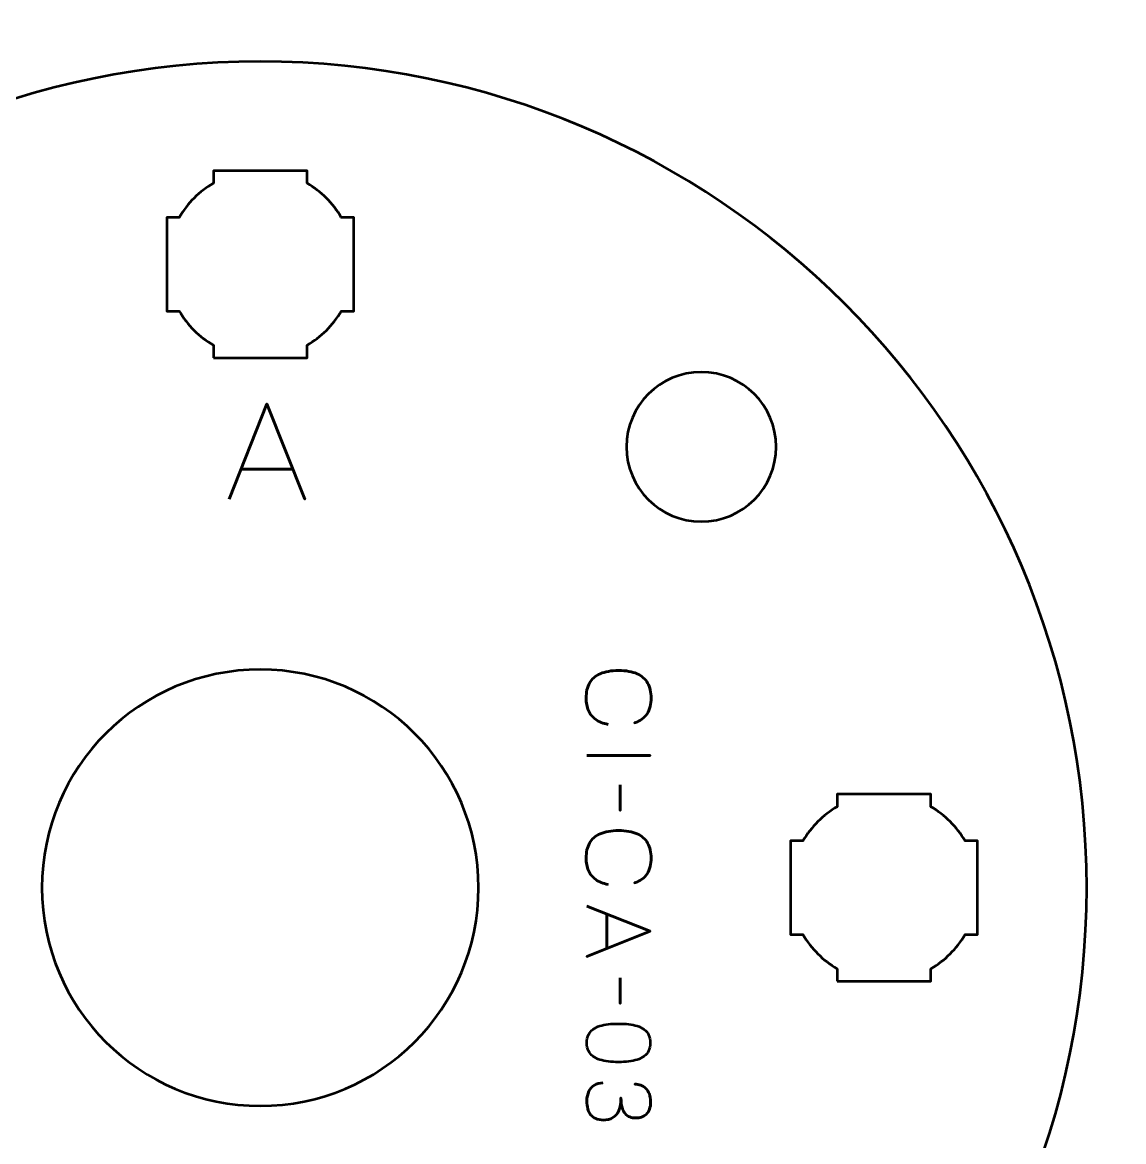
# Model space of a CAD drawing. Header units: centimetres. Extents: x -21 to 0, y -29.7 to 0.
# Drawn here: x -18.263 to -14.732, y -26.364 to -22.774 of the extents above; entities that cross this region are included whole.
import ezdxf

# ---------------------------------------------------------------- set-up
doc = ezdxf.new("R2010")
doc.units = ezdxf.units.CM
doc.header["$MEASUREMENT"] = 0
doc.layers.add('Layer 1', color=7, linetype='Continuous')

msp = doc.modelspace()

# ---------------------------------------------------------------- linework, layer by layer
at = {"layer": 'Layer 1', "color": 1, "lineweight": 53}
msp.add_open_spline([(-21.00003, -29.19995), (-21.00003, -29.19995), (-21.00003, -1.69992), (-21.00003, -1.69992), (-21.00003, -1.69992), (-21.00003, -1.61709), (-20.93286, -1.54992), (-20.85003, -1.54992), (-20.85003, -1.54992), (-20.7672, -1.54992), (-20.70003, -1.48275), (-20.70003, -1.39992), (-20.70003, -1.39992), (-20.70003, -1.31709), (-20.7672, -1.24992), (-20.85003, -1.24992), (-20.85003, -1.24992), (-20.93286, -1.24992), (-21.00003, -1.18275), (-21.00003, -1.09992), (-21.00003, -1.09992), (-21.00003, -1.09992), (-21.00003, -0.49992), (-21.00003, -0.49992), (-21.00003, -0.49992), (-21.00003, -0.22295), (-20.77694, 0.00004), (-20.49994, 0.00004), (-20.49994, 0.00004), (-20.49994, 0.00004), (-0.50008, 0.00004), (-0.50008, 0.00004), (-0.50008, 0.00004), (-0.22294, 0.00004), (0.00002, -0.22295), (0.00002, -0.49992), (0.00002, -0.49992), (0.00002, -0.49992), (0.00002, -29.19995), (0.00002, -29.19995), (0.00002, -29.19995), (0.00002, -29.47695), (-0.22294, -29.70004), (-0.50008, -29.70004), (-0.50008, -29.70004), (-0.50008, -29.70004), (-20.49994, -29.70004), (-20.49994, -29.70004), (-20.49994, -29.70004), (-20.77694, -29.70004), (-21.00003, -29.47695), (-21.00003, -29.19995)], degree=3, knots=[0, 0, 0, 0, 0.0769231, 0.0769231, 0.0769231, 0.0769231, 0.1538462, 0.1538462, 0.1538462, 0.1538462, 0.2307692, 0.2307692, 0.2307692, 0.2307692, 0.3076923, 0.3076923, 0.3076923, 0.3076923, 0.3846154, 0.3846154, 0.3846154, 0.3846154, 0.4615385, 0.4615385, 0.4615385, 0.4615385, 0.5384615, 0.5384615, 0.5384615, 0.5384615, 0.6153846, 0.6153846, 0.6153846, 0.6153846, 0.6923077, 0.6923077, 0.6923077, 0.6923077, 0.7692308, 0.7692308, 0.7692308, 0.7692308, 0.8461538, 0.8461538, 0.8461538, 0.8461538, 0.9230769, 0.9230769, 0.9230769, 0.9230769, 1, 1, 1, 1], dxfattribs=at)
at = {"layer": 'Layer 1', "color": 3, "lineweight": 53}
msp.add_open_spline([(-17.49998, -22.9), (-16.03665, -22.9), (-14.84998, -24.08667), (-14.84998, -25.55), (-14.84998, -25.55), (-14.84998, -27.01333), (-16.03665, -28.2), (-17.49998, -28.2), (-17.49998, -28.2), (-18.96331, -28.2), (-20.14998, -27.01333), (-20.14998, -25.55), (-20.14998, -25.55), (-20.14998, -24.08667), (-18.96331, -22.9), (-17.49998, -22.9)], degree=3, knots=[0, 0, 0, 0, 0.25, 0.25, 0.25, 0.25, 0.5, 0.5, 0.5, 0.5, 0.75, 0.75, 0.75, 0.75, 1, 1, 1, 1], dxfattribs=at)
at = {"layer": 'Layer 1', "lineweight": 53}
for points, knots in [([(-17.64997, -23.85006), (-17.64997, -23.85006), (-17.64997, -23.80988), (-17.64997, -23.80988), (-17.64997, -23.80988), (-17.69551, -23.78355), (-17.73347, -23.7456), (-17.75982, -23.70007), (-17.75982, -23.70007), (-17.75982, -23.70007), (-17.79997, -23.70007), (-17.79997, -23.70007), (-17.79997, -23.70007), (-17.79997, -23.70007), (-17.79997, -23.55155), (-17.79997, -23.55155), (-17.79997, -23.55155), (-17.79997, -23.55155), (-17.79999, -23.55), (-17.79999, -23.55), (-17.79999, -23.55), (-17.79999, -23.55), (-17.79997, -23.54845), (-17.79997, -23.54845), (-17.79997, -23.54845), (-17.79997, -23.54845), (-17.79997, -23.40006), (-17.79997, -23.40006), (-17.79997, -23.40006), (-17.79997, -23.40006), (-17.75987, -23.40006), (-17.75987, -23.40006), (-17.75987, -23.40006), (-17.73352, -23.35449), (-17.69553, -23.31649), (-17.64997, -23.29013), (-17.64997, -23.29013), (-17.64997, -23.29013), (-17.64997, -23.25005), (-17.64997, -23.25005), (-17.64997, -23.25005), (-17.64997, -23.25005), (-17.50463, -23.25005), (-17.50463, -23.25005), (-17.50463, -23.25005), (-17.50463, -23.25005), (-17.49999, -23.24999), (-17.49999, -23.24999), (-17.49999, -23.24999), (-17.49999, -23.24999), (-17.49534, -23.25005), (-17.49534, -23.25005), (-17.49534, -23.25005), (-17.49534, -23.25005), (-17.34996, -23.25005), (-17.34996, -23.25005), (-17.34996, -23.25005), (-17.34996, -23.25005), (-17.34996, -23.29013), (-17.34996, -23.29013), (-17.34996, -23.29013), (-17.30439, -23.31649), (-17.26642, -23.35449), (-17.24008, -23.40006), (-17.24008, -23.40006), (-17.24008, -23.40006), (-17.19996, -23.40006), (-17.19996, -23.40006), (-17.19996, -23.40006), (-17.19996, -23.40006), (-17.19996, -23.70007), (-17.19996, -23.70007), (-17.19996, -23.70007), (-17.19996, -23.70007), (-17.24013, -23.70007), (-17.24013, -23.70007), (-17.24013, -23.70007), (-17.26647, -23.7456), (-17.30443, -23.78355), (-17.34996, -23.80988), (-17.34996, -23.80988), (-17.34996, -23.80988), (-17.34996, -23.85006), (-17.34996, -23.85006), (-17.34996, -23.85006), (-17.34996, -23.85006), (-17.64997, -23.85006), (-17.64997, -23.85006)], [0, 0, 0, 0, 0.0454545, 0.0454545, 0.0454545, 0.0454545, 0.0909091, 0.0909091, 0.0909091, 0.0909091, 0.1363636, 0.1363636, 0.1363636, 0.1363636, 0.1818182, 0.1818182, 0.1818182, 0.1818182, 0.2272727, 0.2272727, 0.2272727, 0.2272727, 0.2727273, 0.2727273, 0.2727273, 0.2727273, 0.3181818, 0.3181818, 0.3181818, 0.3181818, 0.3636364, 0.3636364, 0.3636364, 0.3636364, 0.4090909, 0.4090909, 0.4090909, 0.4090909, 0.4545455, 0.4545455, 0.4545455, 0.4545455, 0.5, 0.5, 0.5, 0.5, 0.5454545, 0.5454545, 0.5454545, 0.5454545, 0.5909091, 0.5909091, 0.5909091, 0.5909091, 0.6363636, 0.6363636, 0.6363636, 0.6363636, 0.6818182, 0.6818182, 0.6818182, 0.6818182, 0.7272727, 0.7272727, 0.7272727, 0.7272727, 0.7727273, 0.7727273, 0.7727273, 0.7727273, 0.8181818, 0.8181818, 0.8181818, 0.8181818, 0.8636364, 0.8636364, 0.8636364, 0.8636364, 0.9090909, 0.9090909, 0.9090909, 0.9090909, 0.9545455, 0.9545455, 0.9545455, 0.9545455, 1, 1, 1, 1]), ([(-16.08578, -23.89578), (-15.95326, -23.89578), (-15.84578, -24.00325), (-15.84578, -24.13578), (-15.84578, -24.13578), (-15.84578, -24.2683), (-15.95326, -24.37578), (-16.08578, -24.37578), (-16.08578, -24.37578), (-16.21831, -24.37578), (-16.32579, -24.2683), (-16.32579, -24.13578), (-16.32579, -24.13578), (-16.32579, -24.00325), (-16.21831, -23.89578), (-16.08578, -23.89578)], [0, 0, 0, 0, 0.25, 0.25, 0.25, 0.25, 0.5, 0.5, 0.5, 0.5, 0.75, 0.75, 0.75, 0.75, 1, 1, 1, 1]), ([(-17.49998, -24.85), (-17.11344, -24.85), (-16.79998, -25.16346), (-16.79998, -25.55), (-16.79998, -25.55), (-16.79998, -25.93654), (-17.11344, -26.25), (-17.49998, -26.25), (-17.49998, -26.25), (-17.88652, -26.25), (-18.19998, -25.93654), (-18.19998, -25.55), (-18.19998, -25.55), (-18.19998, -25.16346), (-17.88652, -24.85), (-17.49998, -24.85)], [0, 0, 0, 0, 0.25, 0.25, 0.25, 0.25, 0.5, 0.5, 0.5, 0.5, 0.75, 0.75, 0.75, 0.75, 1, 1, 1, 1]), ([(-15.64997, -25.85006), (-15.64997, -25.85006), (-15.64997, -25.80988), (-15.64997, -25.80988), (-15.64997, -25.80988), (-15.69551, -25.78355), (-15.73347, -25.7456), (-15.75982, -25.70007), (-15.75982, -25.70007), (-15.75982, -25.70007), (-15.79997, -25.70007), (-15.79997, -25.70007), (-15.79997, -25.70007), (-15.79997, -25.70007), (-15.79997, -25.55155), (-15.79997, -25.55155), (-15.79997, -25.55155), (-15.79997, -25.55155), (-15.79999, -25.55), (-15.79999, -25.55), (-15.79999, -25.55), (-15.79999, -25.55), (-15.79997, -25.54845), (-15.79997, -25.54845), (-15.79997, -25.54845), (-15.79997, -25.54845), (-15.79997, -25.40006), (-15.79997, -25.40006), (-15.79997, -25.40006), (-15.79997, -25.40006), (-15.75987, -25.40006), (-15.75987, -25.40006), (-15.75987, -25.40006), (-15.73352, -25.35449), (-15.69553, -25.31649), (-15.64997, -25.29013), (-15.64997, -25.29013), (-15.64997, -25.29013), (-15.64997, -25.25005), (-15.64997, -25.25005), (-15.64997, -25.25005), (-15.64997, -25.25005), (-15.50463, -25.25005), (-15.50463, -25.25005), (-15.50463, -25.25005), (-15.50463, -25.25005), (-15.49999, -25.24999), (-15.49999, -25.24999), (-15.49999, -25.24999), (-15.49999, -25.24999), (-15.49534, -25.25005), (-15.49534, -25.25005), (-15.49534, -25.25005), (-15.49534, -25.25005), (-15.34996, -25.25005), (-15.34996, -25.25005), (-15.34996, -25.25005), (-15.34996, -25.25005), (-15.34996, -25.29013), (-15.34996, -25.29013), (-15.34996, -25.29013), (-15.30439, -25.31649), (-15.26642, -25.35449), (-15.24008, -25.40006), (-15.24008, -25.40006), (-15.24008, -25.40006), (-15.19996, -25.40006), (-15.19996, -25.40006), (-15.19996, -25.40006), (-15.19996, -25.40006), (-15.19996, -25.70007), (-15.19996, -25.70007), (-15.19996, -25.70007), (-15.19996, -25.70007), (-15.24013, -25.70007), (-15.24013, -25.70007), (-15.24013, -25.70007), (-15.26647, -25.7456), (-15.30443, -25.78355), (-15.34996, -25.80988), (-15.34996, -25.80988), (-15.34996, -25.80988), (-15.34996, -25.85006), (-15.34996, -25.85006), (-15.34996, -25.85006), (-15.34996, -25.85006), (-15.64997, -25.85006), (-15.64997, -25.85006)], [0, 0, 0, 0, 0.0454545, 0.0454545, 0.0454545, 0.0454545, 0.0909091, 0.0909091, 0.0909091, 0.0909091, 0.1363636, 0.1363636, 0.1363636, 0.1363636, 0.1818182, 0.1818182, 0.1818182, 0.1818182, 0.2272727, 0.2272727, 0.2272727, 0.2272727, 0.2727273, 0.2727273, 0.2727273, 0.2727273, 0.3181818, 0.3181818, 0.3181818, 0.3181818, 0.3636364, 0.3636364, 0.3636364, 0.3636364, 0.4090909, 0.4090909, 0.4090909, 0.4090909, 0.4545455, 0.4545455, 0.4545455, 0.4545455, 0.5, 0.5, 0.5, 0.5, 0.5454545, 0.5454545, 0.5454545, 0.5454545, 0.5909091, 0.5909091, 0.5909091, 0.5909091, 0.6363636, 0.6363636, 0.6363636, 0.6363636, 0.6818182, 0.6818182, 0.6818182, 0.6818182, 0.7272727, 0.7272727, 0.7272727, 0.7272727, 0.7727273, 0.7727273, 0.7727273, 0.7727273, 0.8181818, 0.8181818, 0.8181818, 0.8181818, 0.8636364, 0.8636364, 0.8636364, 0.8636364, 0.9090909, 0.9090909, 0.9090909, 0.9090909, 0.9545455, 0.9545455, 0.9545455, 0.9545455, 1, 1, 1, 1])]:
    msp.add_open_spline(points, degree=3, knots=knots, dxfattribs=at)
at = {"layer": 'Layer 1', "color": 5, "lineweight": 53}
for points, knots in [([(-17.60014, -24.30342), (-17.60014, -24.30342), (-17.47907, -23.9982), (-17.47907, -23.9982), (-17.47907, -23.9982), (-17.47907, -23.9982), (-17.35757, -24.30342), (-17.35757, -24.30342), (-17.35757, -24.30342), (-17.35757, -24.30342), (-17.47907, -23.9982), (-17.47907, -23.9982), (-17.47907, -23.9982), (-17.47907, -23.9982), (-17.60014, -24.30342), (-17.60014, -24.30342)], [0, 0, 0, 0, 0.25, 0.25, 0.25, 0.25, 0.5, 0.5, 0.5, 0.5, 0.75, 0.75, 0.75, 0.75, 1, 1, 1, 1]), ([(-17.56204, -24.20732), (-17.56204, -24.20732), (-17.3961, -24.20732), (-17.3961, -24.20732), (-17.3961, -24.20732), (-17.3961, -24.20732), (-17.56204, -24.20732), (-17.56204, -24.20732)], [0, 0, 0, 0, 0.5, 0.5, 0.5, 0.5, 1, 1, 1, 1]), ([(-16.3845, -25.02604), (-16.40064, -25.02303), (-16.41395, -25.01776), (-16.42439, -25.01038), (-16.42439, -25.01038), (-16.43478, -25.00294), (-16.4425, -24.99344), (-16.44753, -24.98187), (-16.44753, -24.98187), (-16.45256, -24.97035), (-16.4551, -24.9568), (-16.45506, -24.94137), (-16.45506, -24.94137), (-16.4551, -24.9226), (-16.45148, -24.90666), (-16.4441, -24.89358), (-16.4441, -24.89358), (-16.43676, -24.88051), (-16.42542, -24.87054), (-16.41004, -24.86367), (-16.41004, -24.86367), (-16.39466, -24.8568), (-16.37495, -24.85337), (-16.35092, -24.85332), (-16.35092, -24.85332), (-16.32698, -24.85337), (-16.30732, -24.8568), (-16.29193, -24.86367), (-16.29193, -24.86367), (-16.27655, -24.87054), (-16.26517, -24.88051), (-16.25779, -24.89358), (-16.25779, -24.89358), (-16.2504, -24.90666), (-16.24673, -24.9226), (-16.24678, -24.94137), (-16.24678, -24.94137), (-16.24673, -24.96146), (-16.25101, -24.9783), (-16.25962, -24.9918), (-16.25962, -24.9918), (-16.26823, -25.00534), (-16.28154, -25.01527), (-16.29955, -25.02152), (-16.29955, -25.02152), (-16.28154, -25.01527), (-16.26823, -25.00534), (-16.25962, -24.9918), (-16.25962, -24.9918), (-16.25101, -24.9783), (-16.24673, -24.96146), (-16.24678, -24.94137), (-16.24678, -24.94137), (-16.24673, -24.9226), (-16.2504, -24.90666), (-16.25779, -24.89358), (-16.25779, -24.89358), (-16.26517, -24.88051), (-16.27655, -24.87054), (-16.29193, -24.86367), (-16.29193, -24.86367), (-16.30732, -24.8568), (-16.32698, -24.85337), (-16.35092, -24.85332), (-16.35092, -24.85332), (-16.37495, -24.85337), (-16.39466, -24.8568), (-16.41004, -24.86367), (-16.41004, -24.86367), (-16.42542, -24.87054), (-16.43676, -24.88051), (-16.4441, -24.89358), (-16.4441, -24.89358), (-16.45148, -24.90666), (-16.4551, -24.9226), (-16.45506, -24.94137), (-16.45506, -24.94137), (-16.4551, -24.9568), (-16.45256, -24.97035), (-16.44753, -24.98187), (-16.44753, -24.98187), (-16.4425, -24.99344), (-16.43478, -25.00294), (-16.42439, -25.01038), (-16.42439, -25.01038), (-16.41395, -25.01776), (-16.40064, -25.02303), (-16.3845, -25.02604)], [0, 0, 0, 0, 0.0454545, 0.0454545, 0.0454545, 0.0454545, 0.0909091, 0.0909091, 0.0909091, 0.0909091, 0.1363636, 0.1363636, 0.1363636, 0.1363636, 0.1818182, 0.1818182, 0.1818182, 0.1818182, 0.2272727, 0.2272727, 0.2272727, 0.2272727, 0.2727273, 0.2727273, 0.2727273, 0.2727273, 0.3181818, 0.3181818, 0.3181818, 0.3181818, 0.3636364, 0.3636364, 0.3636364, 0.3636364, 0.4090909, 0.4090909, 0.4090909, 0.4090909, 0.4545455, 0.4545455, 0.4545455, 0.4545455, 0.5, 0.5, 0.5, 0.5, 0.5454545, 0.5454545, 0.5454545, 0.5454545, 0.5909091, 0.5909091, 0.5909091, 0.5909091, 0.6363636, 0.6363636, 0.6363636, 0.6363636, 0.6818182, 0.6818182, 0.6818182, 0.6818182, 0.7272727, 0.7272727, 0.7272727, 0.7272727, 0.7727273, 0.7727273, 0.7727273, 0.7727273, 0.8181818, 0.8181818, 0.8181818, 0.8181818, 0.8636364, 0.8636364, 0.8636364, 0.8636364, 0.9090909, 0.9090909, 0.9090909, 0.9090909, 0.9545455, 0.9545455, 0.9545455, 0.9545455, 1, 1, 1, 1]), ([(-16.4528, -25.12594), (-16.4528, -25.12594), (-16.24932, -25.12594), (-16.24932, -25.12594), (-16.24932, -25.12594), (-16.24932, -25.12594), (-16.4528, -25.12594), (-16.4528, -25.12594)], [0, 0, 0, 0, 0.5, 0.5, 0.5, 0.5, 1, 1, 1, 1]), ([(-16.3464, -25.21992), (-16.3464, -25.21992), (-16.3464, -25.30205), (-16.3464, -25.30205), (-16.3464, -25.30205), (-16.3464, -25.30205), (-16.3464, -25.21992), (-16.3464, -25.21992)], [0, 0, 0, 0, 0.5, 0.5, 0.5, 0.5, 1, 1, 1, 1]), ([(-16.3845, -25.53939), (-16.40064, -25.53638), (-16.41395, -25.53111), (-16.42439, -25.52373), (-16.42439, -25.52373), (-16.43478, -25.51629), (-16.4425, -25.50679), (-16.44753, -25.49522), (-16.44753, -25.49522), (-16.45256, -25.4837), (-16.4551, -25.47015), (-16.45506, -25.45472), (-16.45506, -25.45472), (-16.4551, -25.43595), (-16.45148, -25.42001), (-16.4441, -25.40693), (-16.4441, -25.40693), (-16.43676, -25.39386), (-16.42542, -25.38389), (-16.41004, -25.37702), (-16.41004, -25.37702), (-16.39466, -25.37015), (-16.37495, -25.36672), (-16.35092, -25.36667), (-16.35092, -25.36667), (-16.32698, -25.36672), (-16.30732, -25.37015), (-16.29193, -25.37702), (-16.29193, -25.37702), (-16.27655, -25.38389), (-16.26517, -25.39386), (-16.25779, -25.40693), (-16.25779, -25.40693), (-16.2504, -25.42001), (-16.24673, -25.43595), (-16.24678, -25.45472), (-16.24678, -25.45472), (-16.24673, -25.47481), (-16.25101, -25.49165), (-16.25962, -25.50515), (-16.25962, -25.50515), (-16.26823, -25.51869), (-16.28154, -25.52862), (-16.29955, -25.53487), (-16.29955, -25.53487), (-16.28154, -25.52862), (-16.26823, -25.51869), (-16.25962, -25.50515), (-16.25962, -25.50515), (-16.25101, -25.49165), (-16.24673, -25.47481), (-16.24678, -25.45472), (-16.24678, -25.45472), (-16.24673, -25.43595), (-16.2504, -25.42001), (-16.25779, -25.40693), (-16.25779, -25.40693), (-16.26517, -25.39386), (-16.27655, -25.38389), (-16.29193, -25.37702), (-16.29193, -25.37702), (-16.30732, -25.37015), (-16.32698, -25.36672), (-16.35092, -25.36667), (-16.35092, -25.36667), (-16.37495, -25.36672), (-16.39466, -25.37015), (-16.41004, -25.37702), (-16.41004, -25.37702), (-16.42542, -25.38389), (-16.43676, -25.39386), (-16.4441, -25.40693), (-16.4441, -25.40693), (-16.45148, -25.42001), (-16.4551, -25.43595), (-16.45506, -25.45472), (-16.45506, -25.45472), (-16.4551, -25.47015), (-16.45256, -25.4837), (-16.44753, -25.49522), (-16.44753, -25.49522), (-16.4425, -25.50679), (-16.43478, -25.51629), (-16.42439, -25.52373), (-16.42439, -25.52373), (-16.41395, -25.53111), (-16.40064, -25.53638), (-16.3845, -25.53939)], [0, 0, 0, 0, 0.0454545, 0.0454545, 0.0454545, 0.0454545, 0.0909091, 0.0909091, 0.0909091, 0.0909091, 0.1363636, 0.1363636, 0.1363636, 0.1363636, 0.1818182, 0.1818182, 0.1818182, 0.1818182, 0.2272727, 0.2272727, 0.2272727, 0.2272727, 0.2727273, 0.2727273, 0.2727273, 0.2727273, 0.3181818, 0.3181818, 0.3181818, 0.3181818, 0.3636364, 0.3636364, 0.3636364, 0.3636364, 0.4090909, 0.4090909, 0.4090909, 0.4090909, 0.4545455, 0.4545455, 0.4545455, 0.4545455, 0.5, 0.5, 0.5, 0.5, 0.5454545, 0.5454545, 0.5454545, 0.5454545, 0.5909091, 0.5909091, 0.5909091, 0.5909091, 0.6363636, 0.6363636, 0.6363636, 0.6363636, 0.6818182, 0.6818182, 0.6818182, 0.6818182, 0.7272727, 0.7272727, 0.7272727, 0.7272727, 0.7727273, 0.7727273, 0.7727273, 0.7727273, 0.8181818, 0.8181818, 0.8181818, 0.8181818, 0.8636364, 0.8636364, 0.8636364, 0.8636364, 0.9090909, 0.9090909, 0.9090909, 0.9090909, 0.9545455, 0.9545455, 0.9545455, 0.9545455, 1, 1, 1, 1]), ([(-16.4528, -25.60881), (-16.4528, -25.60881), (-16.24932, -25.68952), (-16.24932, -25.68952), (-16.24932, -25.68952), (-16.24932, -25.68952), (-16.4528, -25.77052), (-16.4528, -25.77052), (-16.4528, -25.77052), (-16.4528, -25.77052), (-16.24932, -25.68952), (-16.24932, -25.68952), (-16.24932, -25.68952), (-16.24932, -25.68952), (-16.4528, -25.60881), (-16.4528, -25.60881)], [0, 0, 0, 0, 0.25, 0.25, 0.25, 0.25, 0.5, 0.5, 0.5, 0.5, 0.75, 0.75, 0.75, 0.75, 1, 1, 1, 1]), ([(-16.38874, -25.63421), (-16.38874, -25.63421), (-16.38874, -25.74484), (-16.38874, -25.74484), (-16.38874, -25.74484), (-16.38874, -25.74484), (-16.38874, -25.63421), (-16.38874, -25.63421)], [0, 0, 0, 0, 0.5, 0.5, 0.5, 0.5, 1, 1, 1, 1]), ([(-16.3464, -25.83938), (-16.3464, -25.83938), (-16.3464, -25.92151), (-16.3464, -25.92151), (-16.3464, -25.92151), (-16.3464, -25.92151), (-16.3464, -25.83938), (-16.3464, -25.83938)], [0, 0, 0, 0, 0.5, 0.5, 0.5, 0.5, 1, 1, 1, 1]), ([(-16.4528, -26.04765), (-16.45275, -26.05753), (-16.45101, -26.06605), (-16.44763, -26.07315), (-16.44763, -26.07315), (-16.44424, -26.0802), (-16.43939, -26.08608), (-16.43323, -26.09079), (-16.43323, -26.09079), (-16.42702, -26.09544), (-16.41969, -26.09911), (-16.41122, -26.10184), (-16.41122, -26.10184), (-16.40275, -26.10452), (-16.39349, -26.10645), (-16.38333, -26.10753), (-16.38333, -26.10753), (-16.37317, -26.10866), (-16.36249, -26.10922), (-16.3512, -26.10918), (-16.3512, -26.10918), (-16.33996, -26.10922), (-16.32928, -26.10866), (-16.31917, -26.10753), (-16.31917, -26.10753), (-16.30906, -26.10645), (-16.29974, -26.10452), (-16.29128, -26.10184), (-16.29128, -26.10184), (-16.28286, -26.09911), (-16.27552, -26.09544), (-16.26926, -26.09079), (-16.26926, -26.09079), (-16.26305, -26.08608), (-16.25821, -26.0802), (-16.25482, -26.07315), (-16.25482, -26.07315), (-16.25139, -26.06605), (-16.24965, -26.05753), (-16.2496, -26.04765), (-16.2496, -26.04765), (-16.24965, -26.03778), (-16.25139, -26.02926), (-16.25482, -26.02216), (-16.25482, -26.02216), (-16.25821, -26.0151), (-16.26305, -26.00922), (-16.26926, -26.00452), (-16.26926, -26.00452), (-16.27552, -25.99986), (-16.28286, -25.9962), (-16.29128, -25.99347), (-16.29128, -25.99347), (-16.29974, -25.99079), (-16.30906, -25.98886), (-16.31917, -25.98778), (-16.31917, -25.98778), (-16.32928, -25.98665), (-16.33996, -25.98608), (-16.3512, -25.98613), (-16.3512, -25.98613), (-16.36249, -25.98608), (-16.37317, -25.98665), (-16.38333, -25.98778), (-16.38333, -25.98778), (-16.39349, -25.98886), (-16.40275, -25.99079), (-16.41122, -25.99347), (-16.41122, -25.99347), (-16.41969, -25.9962), (-16.42702, -25.99986), (-16.43323, -26.00452), (-16.43323, -26.00452), (-16.43939, -26.00922), (-16.44424, -26.0151), (-16.44763, -26.02216), (-16.44763, -26.02216), (-16.45101, -26.02926), (-16.45275, -26.03778), (-16.4528, -26.04765)], [0, 0, 0, 0, 0.05, 0.05, 0.05, 0.05, 0.1, 0.1, 0.1, 0.1, 0.15, 0.15, 0.15, 0.15, 0.2, 0.2, 0.2, 0.2, 0.25, 0.25, 0.25, 0.25, 0.3, 0.3, 0.3, 0.3, 0.35, 0.35, 0.35, 0.35, 0.4, 0.4, 0.4, 0.4, 0.45, 0.45, 0.45, 0.45, 0.5, 0.5, 0.5, 0.5, 0.55, 0.55, 0.55, 0.55, 0.6, 0.6, 0.6, 0.6, 0.65, 0.65, 0.65, 0.65, 0.7, 0.7, 0.7, 0.7, 0.75, 0.75, 0.75, 0.75, 0.8, 0.8, 0.8, 0.8, 0.85, 0.85, 0.85, 0.85, 0.9, 0.9, 0.9, 0.9, 0.95, 0.95, 0.95, 0.95, 1, 1, 1, 1]), ([(-16.4528, -26.04765), (-16.45275, -26.05753), (-16.45101, -26.06605), (-16.44763, -26.07315), (-16.44763, -26.07315), (-16.44424, -26.0802), (-16.43939, -26.08608), (-16.43323, -26.09079), (-16.43323, -26.09079), (-16.42702, -26.09544), (-16.41969, -26.09911), (-16.41122, -26.10184), (-16.41122, -26.10184), (-16.40275, -26.10452), (-16.39349, -26.10645), (-16.38333, -26.10753), (-16.38333, -26.10753), (-16.37317, -26.10866), (-16.36249, -26.10922), (-16.3512, -26.10918), (-16.3512, -26.10918), (-16.33996, -26.10922), (-16.32928, -26.10866), (-16.31917, -26.10753), (-16.31917, -26.10753), (-16.30906, -26.10645), (-16.29974, -26.10452), (-16.29128, -26.10184), (-16.29128, -26.10184), (-16.28286, -26.09911), (-16.27552, -26.09544), (-16.26926, -26.09079), (-16.26926, -26.09079), (-16.26305, -26.08608), (-16.25821, -26.0802), (-16.25482, -26.07315), (-16.25482, -26.07315), (-16.25139, -26.06605), (-16.24965, -26.05753), (-16.2496, -26.04765), (-16.2496, -26.04765), (-16.24965, -26.03778), (-16.25139, -26.02926), (-16.25482, -26.02216), (-16.25482, -26.02216), (-16.25821, -26.0151), (-16.26305, -26.00922), (-16.26926, -26.00452), (-16.26926, -26.00452), (-16.27552, -25.99986), (-16.28286, -25.9962), (-16.29128, -25.99347), (-16.29128, -25.99347), (-16.29974, -25.99079), (-16.30906, -25.98886), (-16.31917, -25.98778), (-16.31917, -25.98778), (-16.32928, -25.98665), (-16.33996, -25.98608), (-16.3512, -25.98613), (-16.3512, -25.98613), (-16.36249, -25.98608), (-16.37317, -25.98665), (-16.38333, -25.98778), (-16.38333, -25.98778), (-16.39349, -25.98886), (-16.40275, -25.99079), (-16.41122, -25.99347), (-16.41122, -25.99347), (-16.41969, -25.9962), (-16.42702, -25.99986), (-16.43323, -26.00452), (-16.43323, -26.00452), (-16.43939, -26.00922), (-16.44424, -26.0151), (-16.44763, -26.02216), (-16.44763, -26.02216), (-16.45101, -26.02926), (-16.45275, -26.03778), (-16.4528, -26.04765)], [0, 0, 0, 0, 0.05, 0.05, 0.05, 0.05, 0.1, 0.1, 0.1, 0.1, 0.15, 0.15, 0.15, 0.15, 0.2, 0.2, 0.2, 0.2, 0.25, 0.25, 0.25, 0.25, 0.3, 0.3, 0.3, 0.3, 0.35, 0.35, 0.35, 0.35, 0.4, 0.4, 0.4, 0.4, 0.45, 0.45, 0.45, 0.45, 0.5, 0.5, 0.5, 0.5, 0.55, 0.55, 0.55, 0.55, 0.6, 0.6, 0.6, 0.6, 0.65, 0.65, 0.65, 0.65, 0.7, 0.7, 0.7, 0.7, 0.75, 0.75, 0.75, 0.75, 0.8, 0.8, 0.8, 0.8, 0.85, 0.85, 0.85, 0.85, 0.9, 0.9, 0.9, 0.9, 0.95, 0.95, 0.95, 0.95, 1, 1, 1, 1]), ([(-16.40172, -26.17606), (-16.41188, -26.17611), (-16.42072, -26.17846), (-16.42839, -26.18312), (-16.42839, -26.18312), (-16.43601, -26.18777), (-16.44198, -26.1944), (-16.44626, -26.20306), (-16.44626, -26.20306), (-16.45054, -26.21171), (-16.45271, -26.22211), (-16.4528, -26.2342), (-16.4528, -26.2342), (-16.4528, -26.24328), (-16.45186, -26.25151), (-16.44988, -26.25894), (-16.44988, -26.25894), (-16.44791, -26.26642), (-16.44485, -26.27281), (-16.44066, -26.27822), (-16.44066, -26.27822), (-16.43648, -26.28363), (-16.43107, -26.28777), (-16.42448, -26.29069), (-16.42448, -26.29069), (-16.41785, -26.29365), (-16.4099, -26.29511), (-16.40059, -26.29516), (-16.40059, -26.29516), (-16.38817, -26.2952), (-16.37768, -26.29266), (-16.36917, -26.28763), (-16.36917, -26.28763), (-16.36066, -26.2826), (-16.35426, -26.27479), (-16.34988, -26.2643), (-16.34988, -26.2643), (-16.34551, -26.25381), (-16.3433, -26.24036), (-16.3433, -26.22404), (-16.3433, -26.22404), (-16.34335, -26.23622), (-16.34222, -26.24643), (-16.33991, -26.25475), (-16.33991, -26.25475), (-16.33761, -26.26303), (-16.33436, -26.26966), (-16.33013, -26.27465), (-16.33013, -26.27465), (-16.32594, -26.27963), (-16.32096, -26.28326), (-16.31522, -26.28542), (-16.31522, -26.28542), (-16.30953, -26.28763), (-16.30327, -26.28871), (-16.29645, -26.28867), (-16.29645, -26.28867), (-16.28963, -26.28871), (-16.28333, -26.28777), (-16.27749, -26.28589), (-16.27749, -26.28589), (-16.27166, -26.28406), (-16.26653, -26.28105), (-16.26216, -26.27695), (-16.26216, -26.27695), (-16.25779, -26.27286), (-16.25435, -26.26745), (-16.25191, -26.26082), (-16.25191, -26.26082), (-16.24946, -26.25414), (-16.24824, -26.246), (-16.24819, -26.23645), (-16.24819, -26.23645), (-16.24824, -26.22695), (-16.24965, -26.21863), (-16.25238, -26.21157), (-16.25238, -26.21157), (-16.2551, -26.20447), (-16.25882, -26.19864), (-16.26357, -26.19393), (-16.26357, -26.19393), (-16.26832, -26.18928), (-16.27373, -26.1858), (-16.27985, -26.18349), (-16.27985, -26.18349), (-16.28596, -26.18114), (-16.29245, -26.18001), (-16.29927, -26.18001), (-16.29927, -26.18001), (-16.29245, -26.18001), (-16.28596, -26.18114), (-16.27985, -26.18349), (-16.27985, -26.18349), (-16.27373, -26.1858), (-16.26832, -26.18928), (-16.26357, -26.19393), (-16.26357, -26.19393), (-16.25882, -26.19864), (-16.2551, -26.20447), (-16.25238, -26.21157), (-16.25238, -26.21157), (-16.24965, -26.21863), (-16.24824, -26.22695), (-16.24819, -26.23645), (-16.24819, -26.23645), (-16.24824, -26.246), (-16.24946, -26.25414), (-16.25191, -26.26082), (-16.25191, -26.26082), (-16.25435, -26.26745), (-16.25779, -26.27286), (-16.26216, -26.27695), (-16.26216, -26.27695), (-16.26653, -26.28105), (-16.27166, -26.28406), (-16.27749, -26.28589), (-16.27749, -26.28589), (-16.28333, -26.28777), (-16.28963, -26.28871), (-16.29645, -26.28867), (-16.29645, -26.28867), (-16.30327, -26.28871), (-16.30953, -26.28763), (-16.31522, -26.28542), (-16.31522, -26.28542), (-16.32096, -26.28326), (-16.32594, -26.27963), (-16.33013, -26.27465), (-16.33013, -26.27465), (-16.33436, -26.26966), (-16.33761, -26.26303), (-16.33991, -26.25475), (-16.33991, -26.25475), (-16.34222, -26.24643), (-16.34335, -26.23622), (-16.3433, -26.22404), (-16.3433, -26.22404), (-16.3433, -26.24036), (-16.34551, -26.25381), (-16.34988, -26.2643), (-16.34988, -26.2643), (-16.35426, -26.27479), (-16.36066, -26.2826), (-16.36917, -26.28763), (-16.36917, -26.28763), (-16.37768, -26.29266), (-16.38817, -26.2952), (-16.40059, -26.29516), (-16.40059, -26.29516), (-16.4099, -26.29511), (-16.41785, -26.29365), (-16.42448, -26.29069), (-16.42448, -26.29069), (-16.43107, -26.28777), (-16.43648, -26.28363), (-16.44066, -26.27822), (-16.44066, -26.27822), (-16.44485, -26.27281), (-16.44791, -26.26642), (-16.44988, -26.25894), (-16.44988, -26.25894), (-16.45186, -26.25151), (-16.4528, -26.24328), (-16.4528, -26.2342), (-16.4528, -26.2342), (-16.45271, -26.22211), (-16.45054, -26.21171), (-16.44626, -26.20306), (-16.44626, -26.20306), (-16.44198, -26.1944), (-16.43601, -26.18777), (-16.42839, -26.18312), (-16.42839, -26.18312), (-16.42072, -26.17846), (-16.41188, -26.17611), (-16.40172, -26.17606)], [0, 0, 0, 0, 0.0227273, 0.0227273, 0.0227273, 0.0227273, 0.0454545, 0.0454545, 0.0454545, 0.0454545, 0.0681818, 0.0681818, 0.0681818, 0.0681818, 0.0909091, 0.0909091, 0.0909091, 0.0909091, 0.1136364, 0.1136364, 0.1136364, 0.1136364, 0.1363636, 0.1363636, 0.1363636, 0.1363636, 0.1590909, 0.1590909, 0.1590909, 0.1590909, 0.1818182, 0.1818182, 0.1818182, 0.1818182, 0.2045455, 0.2045455, 0.2045455, 0.2045455, 0.2272727, 0.2272727, 0.2272727, 0.2272727, 0.25, 0.25, 0.25, 0.25, 0.2727273, 0.2727273, 0.2727273, 0.2727273, 0.2954545, 0.2954545, 0.2954545, 0.2954545, 0.3181818, 0.3181818, 0.3181818, 0.3181818, 0.3409091, 0.3409091, 0.3409091, 0.3409091, 0.3636364, 0.3636364, 0.3636364, 0.3636364, 0.3863636, 0.3863636, 0.3863636, 0.3863636, 0.4090909, 0.4090909, 0.4090909, 0.4090909, 0.4318182, 0.4318182, 0.4318182, 0.4318182, 0.4545455, 0.4545455, 0.4545455, 0.4545455, 0.4772727, 0.4772727, 0.4772727, 0.4772727, 0.5, 0.5, 0.5, 0.5, 0.5227273, 0.5227273, 0.5227273, 0.5227273, 0.5454545, 0.5454545, 0.5454545, 0.5454545, 0.5681818, 0.5681818, 0.5681818, 0.5681818, 0.5909091, 0.5909091, 0.5909091, 0.5909091, 0.6136364, 0.6136364, 0.6136364, 0.6136364, 0.6363636, 0.6363636, 0.6363636, 0.6363636, 0.6590909, 0.6590909, 0.6590909, 0.6590909, 0.6818182, 0.6818182, 0.6818182, 0.6818182, 0.7045455, 0.7045455, 0.7045455, 0.7045455, 0.7272727, 0.7272727, 0.7272727, 0.7272727, 0.75, 0.75, 0.75, 0.75, 0.7727273, 0.7727273, 0.7727273, 0.7727273, 0.7954545, 0.7954545, 0.7954545, 0.7954545, 0.8181818, 0.8181818, 0.8181818, 0.8181818, 0.8409091, 0.8409091, 0.8409091, 0.8409091, 0.8636364, 0.8636364, 0.8636364, 0.8636364, 0.8863636, 0.8863636, 0.8863636, 0.8863636, 0.9090909, 0.9090909, 0.9090909, 0.9090909, 0.9318182, 0.9318182, 0.9318182, 0.9318182, 0.9545455, 0.9545455, 0.9545455, 0.9545455, 0.9772727, 0.9772727, 0.9772727, 0.9772727, 1, 1, 1, 1])]:
    msp.add_open_spline(points, degree=3, knots=knots, dxfattribs=at)

doc.saveas('drawing.dxf')
